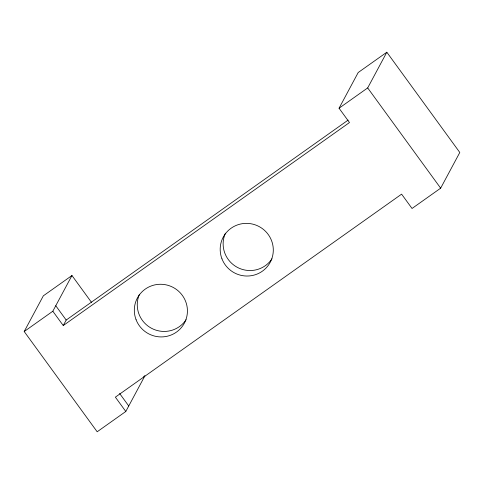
<?xml version="1.0" encoding="UTF-8"?>
<svg xmlns="http://www.w3.org/2000/svg" width="484" height="484" viewBox="0 0 484 484"><rect width="100%" height="100%" fill="white"/><g stroke="black" fill="none" stroke-linecap="round" stroke-linejoin="round"><path stroke-width="0.73" d="M143.724 376.643L144.94 375.778L125.798 411.479L97.175 431.776L24.2 331.522L43.342 295.827L71.965 275.523L91.543 302.421M24.2 331.522L52.823 311.224L71.965 275.523M52.823 311.224L63.247 325.544L66.193 320.051L348.117 120.105M63.247 325.544L349.484 122.543L339.06 108.222L358.202 72.521L386.825 52.224L459.8 152.478L440.658 188.173L412.035 208.477L401.611 194.151L115.373 397.152L125.798 411.479M339.06 108.222L367.683 87.919L386.825 52.224M367.683 87.919L440.658 188.173M55.769 305.731L66.193 320.051M119.621 393.456L128.744 405.985M186.104 319.712A26.65 26.239 28.2 0 1 151.474 328.261A26.65 26.239 28.2 0 1 139.265 294.738M271.978 258.807A26.65 26.239 28.2 0 1 237.039 267.198A26.65 26.239 28.2 0 1 225.411 233.215M221.956 258.843A26.65 26.239 28.2 0 0 267.404 266.509A26.65 26.239 28.2 0 0 250.863 223.741A26.65 26.239 28.2 0 0 221.956 258.843M136.089 319.743A26.65 26.239 28.2 0 0 181.53 327.408A26.65 26.239 28.2 0 0 164.996 284.64A26.65 26.239 28.2 0 0 136.089 319.743"/></g></svg>
